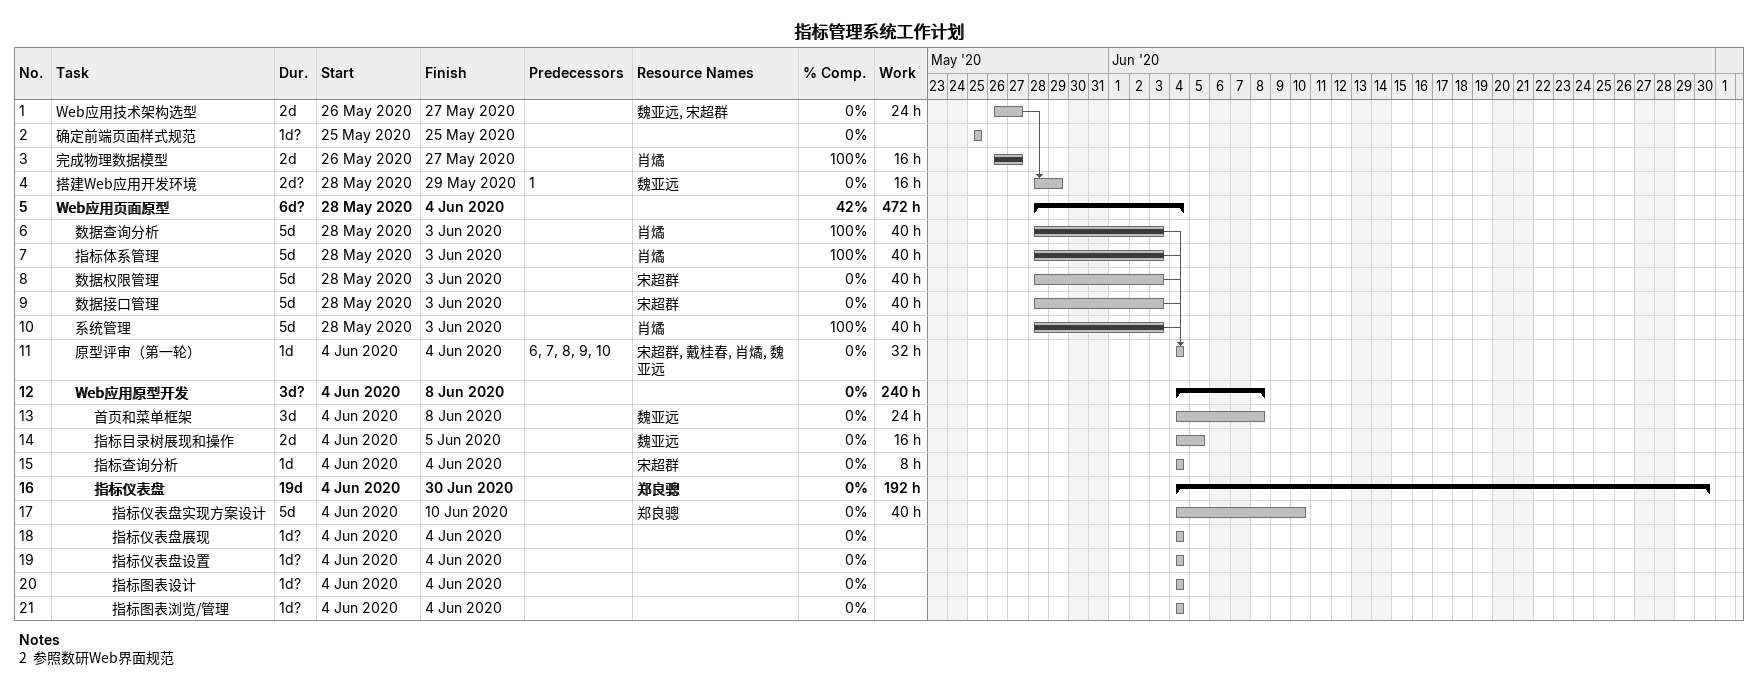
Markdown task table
指标管理系统工作计划

| ID | Level | Task | Duration | Start | Finish | Predecessors | Resources | % complete | Work (h) |
|---|---|---|---|---|---|---|---|---|---|
| 1 | 1 | Web应用技术架构选型 | 2d | 2020-05-26 | 2020-05-27 |  | 魏亚远, 宋超群 | 0 | 24 |
| 2 | 1 | 确定前端页面样式规范 | 1d? | 2020-05-25 | 2020-05-25 |  |  | 0 |  |
| 3 | 1 | 完成物理数据模型 | 2d | 2020-05-26 | 2020-05-27 |  | 肖燏 | 100 | 16 |
| 4 | 1 | 搭建Web应用开发环境 | 2d? | 2020-05-28 | 2020-05-29 | 1 | 魏亚远 | 0 | 16 |
| 5 | 1 | **Web应用页面原型** | 6d? | 2020-05-28 | 2020-06-04 |  |  | 42 | 472 |
| 6 | 2 | 数据查询分析 | 5d | 2020-05-28 | 2020-06-03 |  | 肖燏 | 100 | 40 |
| 7 | 2 | 指标体系管理 | 5d | 2020-05-28 | 2020-06-03 |  | 肖燏 | 100 | 40 |
| 8 | 2 | 数据权限管理 | 5d | 2020-05-28 | 2020-06-03 |  | 宋超群 | 0 | 40 |
| 9 | 2 | 数据接口管理 | 5d | 2020-05-28 | 2020-06-03 |  | 宋超群 | 0 | 40 |
| 10 | 2 | 系统管理 | 5d | 2020-05-28 | 2020-06-03 |  | 肖燏 | 100 | 40 |
| 11 | 2 | 原型评审（第一轮） | 1d | 2020-06-04 | 2020-06-04 | 6, 7, 8, 9, 10 | 宋超群, 戴桂春, 肖燏, 魏亚远 | 0 | 32 |
| 12 | 2 | **Web应用原型开发** | 3d? | 2020-06-04 | 2020-06-08 |  |  | 0 | 240 |
| 13 | 3 | 首页和菜单框架 | 3d | 2020-06-04 | 2020-06-08 |  | 魏亚远 | 0 | 24 |
| 14 | 3 | 指标目录树展现和操作 | 2d | 2020-06-04 | 2020-06-05 |  | 魏亚远 | 0 | 16 |
| 15 | 3 | 指标查询分析 | 1d | 2020-06-04 | 2020-06-04 |  | 宋超群 | 0 | 8 |
| 16 | 3 | **指标仪表盘** | 19d | 2020-06-04 | 2020-06-30 |  | 郑良骢 | 0 | 192 |
| 17 | 4 | 指标仪表盘实现方案设计 | 5d | 2020-06-04 | 2020-06-10 |  | 郑良骢 | 0 | 40 |
| 18 | 4 | 指标仪表盘展现 | 1d? | 2020-06-04 | 2020-06-04 |  |  | 0 |  |
| 19 | 4 | 指标仪表盘设置 | 1d? | 2020-06-04 | 2020-06-04 |  |  | 0 |  |
| 20 | 4 | 指标图表设计 | 1d? | 2020-06-04 | 2020-06-04 |  |  | 0 |  |
| 21 | 4 | 指标图表浏览/管理 | 1d? | 2020-06-04 | 2020-06-04 |  |  | 0 |  |

Notes
- 2: 参照数研Web界面规范
